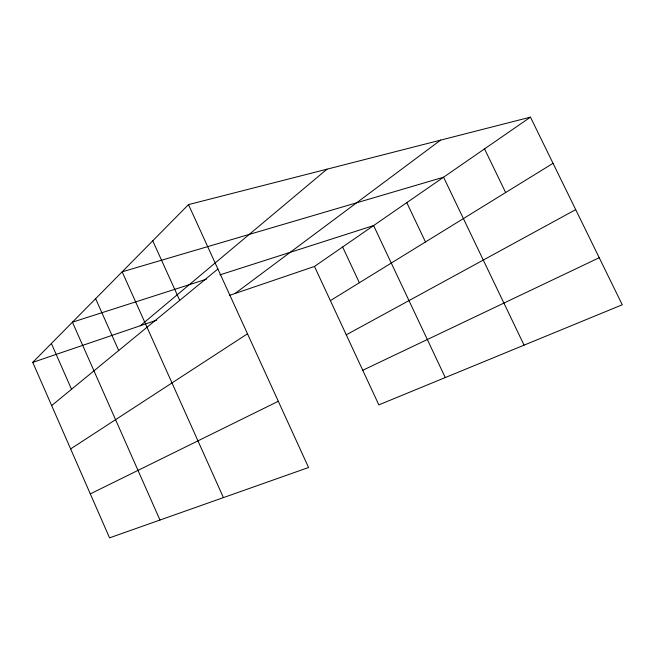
<?xml version="1.0" encoding="UTF-8"?>
<svg xmlns="http://www.w3.org/2000/svg" width="655" height="655" viewBox="0 0 655 655"><rect width="100%" height="100%" fill="white"/><g stroke="black" fill="none" stroke-linecap="round" stroke-linejoin="round"><path stroke-width="0.98" d="M188.493 204.606L308.554 467.514L109.549 537.853L32.75 362.371L188.493 204.606L530.452 117.147L622.25 304.772L378.844 404.88L314.482 266.446L530.452 117.147M140.309 325.748L327.009 169.178M51.663 405.592L217.902 269M235.022 293.497L440.618 140.121M70.625 448.921L247.484 333.788M330.366 300.62L553.041 163.316M346.274 334.828L575.696 209.625M90.308 493.886L278.31 401.278M362.747 370.272L599.227 257.718M32.75 362.371L156.692 320.164M229.324 295.438L314.482 266.446M206.472 279.177L72.427 322.178L159.967 520.029M219.875 274.887L373.604 225.574L445.269 377.558M484.528 148.89L505.652 192.537M524.074 345.152L443.566 177.21L122.149 271.817L223.412 497.612M406.788 202.632L425.488 241.973M342.63 246.984L359.366 282.739M152.762 240.803L179.707 300.383M95.622 298.68L118.702 350.507M51.385 343.49L71.526 389.275"/></g></svg>
